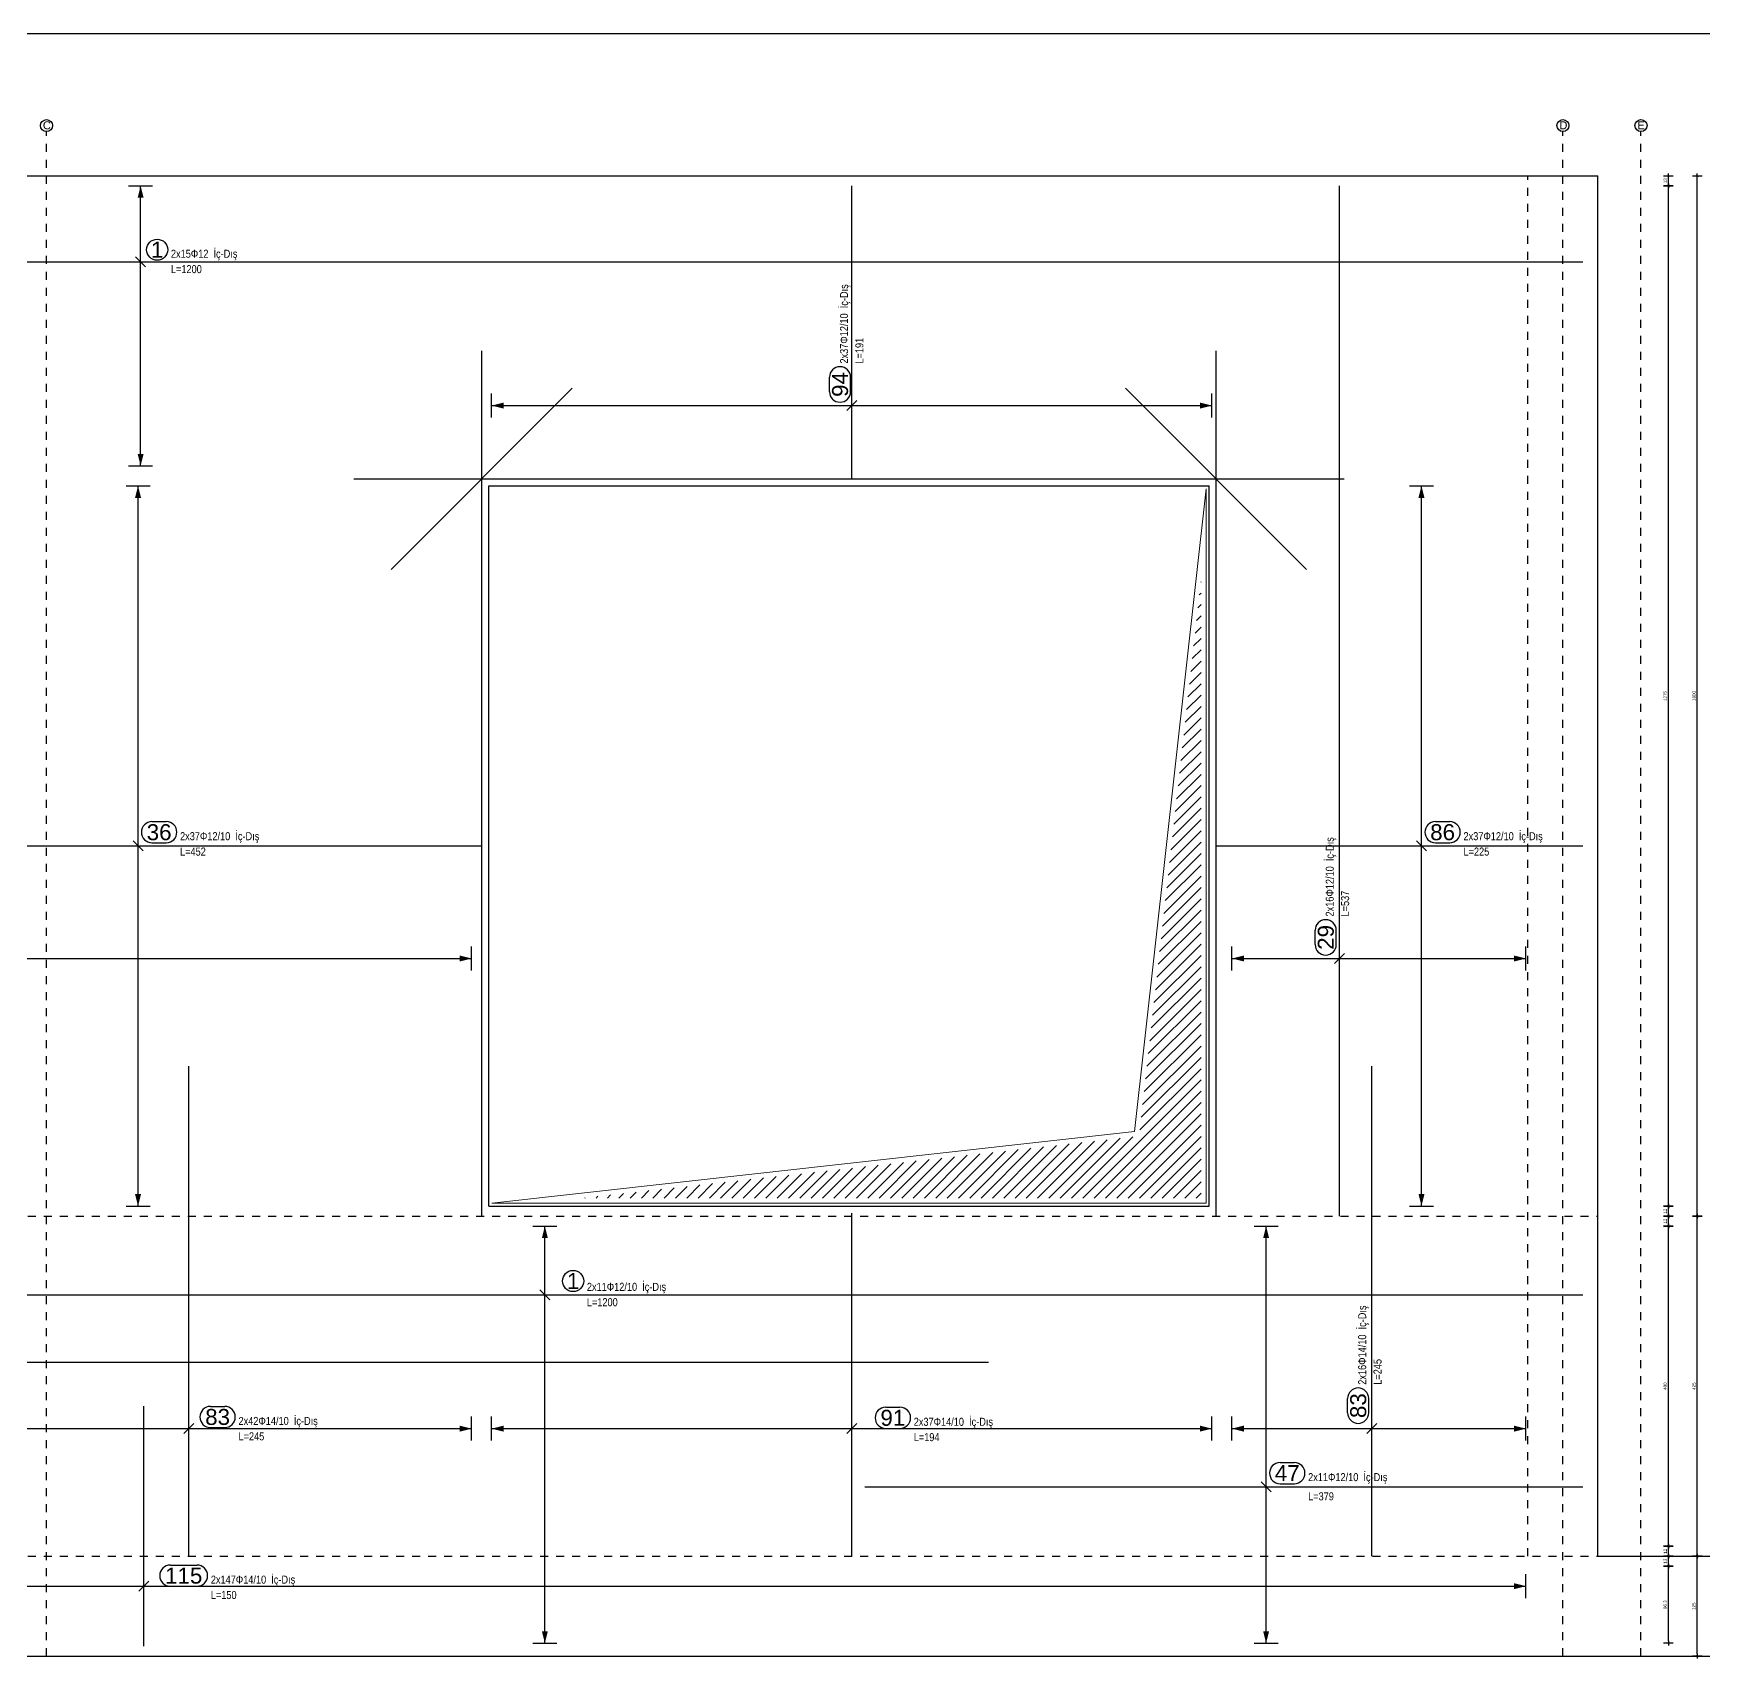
# Model space of a CAD drawing. Header units: metres. Extents: x 419734 to 420376, y 4564732 to 4565123.
# Drawn here: x 419845.76 to 419866.63, y 4564885.7 to 4564906.01 of the extents above; entities that cross this region are included whole.
import ezdxf

# ---------------------------------------------------------------- set-up
doc = ezdxf.new("R2010")
doc.units = ezdxf.units.M
doc.linetypes.add('NASCOSTA', pattern=[0.375, 0.25, -0.125])
doc.linetypes.add('TRATTO-PUNTO', pattern=[1, 0.5, -0.25, 0, -0.25])
doc.layers.get('Defpoints').update_dxf_attribs({"color": 5})
for name, color, linetype in [('07-SIMBOLI', 1, 'Continuous'), ('Standart', 7, 'Continuous'), ('SW_ASSI', 7, 'TRATTO-PUNTO'), ('SW_DIM', 33, 'Continuous'), ('SW_SEZIONI-ARMATURA', 3, 'Continuous'), ('SW_SEZIONI_CARPENTERIA', 4, 'Continuous'), ('SW_TRATT', 7, 'NASCOSTA'), ('SW_TXT_TESTI', 1, 'Continuous')]:
    doc.layers.add(name, color=color, linetype=linetype)
doc.styles.add('arial_1_18', font='arial.ttf', dxfattribs={"height": 0.2})
doc.styles.add('SWS', font='ARIALN.TTF')
doc.dimstyles.new('DIM-SW-20_cm', dxfattribs={"dimtxt": 0.04, "dimasz": 0.03, "dimexe": 0.125, "dimexo": 0.125, "dimgap": 0.02, "dimtad": 1, "dimdec": 0, "dimlfac": 100, "dimzin": 1, "dimdsep": 46, "dimtxsty": 'SWS', "dimblk1": 'D', "dimblk2": 'D', "dimsah": 1, "dimcen": 0.003, "dimdle": 0.0625, "dimse1": 1, "dimse2": 1, "dimclrd": 256, "dimclre": 256, "dimclrt": 256, "dimazin": 0, "dimtfac": 0.75, "dimtdec": 0, "dimtmove": 1, "dimatfit": 3, "dimldrblk": 'D', "dimfxl": 0.125, "dimtvp": 1.5, "dimtolj": 1, "dimtzin": 0, "dimarcsym": 0})

# ---------------------------------------------------------------- blocks, each defined once
blk = doc.blocks.new('D')
for p, q in [((-1, 0), (1, 0)), ((0, 2), (0, -2))]:
    blk.add_line(p, q)
at = {"const_width": 0.141}
blk.add_lwpolyline([(0.48, 0.48), (-0.48, -0.48)], dxfattribs=at)
blk = doc.blocks.new('*D1389')
at = {"layer": 'Defpoints', "color": 0, "ltscale": 0.5, "transparency": 16777216}
for p in [(419866.059, 4564886.859), (419866.189, 4564886.859), (419866.059, 4564885.897)]:
    blk.add_point(p, dxfattribs=at)
at = {"layer": 'SW_DIM', "lineweight": -2, "ltscale": 0.5, "transparency": 16777216}
blk.add_line((419866.189, 4564885.927), (419866.189, 4564886.829), dxfattribs=at)
at = {"layer": 'SW_DIM', "lineweight": -2, "ltscale": 0.5, "transparency": 16777216, "xscale": 0.03, "yscale": 0.03, "zscale": 0.03}
for p, rotation in [((419866.189, 4564886.859), 90), ((419866.189, 4564885.897), 270)]:
    blk.add_blockref('D', p, dxfattribs=dict(at, rotation=rotation))
at = {"layer": 'SW_DIM', "ltscale": 0.5, "transparency": 16777216, "insert": (419866.148, 4564886.378), "char_height": 0.04, "attachment_point": 5, "rotation": 90, "style": 'SWS'}
blk.add_mtext('\\A1;96.3', dxfattribs=at)
blk = doc.blocks.new('*D1390')
at = {"layer": 'Defpoints', "color": 0, "ltscale": 0.5, "transparency": 16777216}
for p in [(419866.059, 4564886.984), (419866.189, 4564886.984), (419866.059, 4564886.859)]:
    blk.add_point(p, dxfattribs=at)
at = {"layer": 'SW_DIM', "lineweight": -2, "ltscale": 0.5, "transparency": 16777216}
blk.add_line((419866.189, 4564886.889), (419866.189, 4564886.954), dxfattribs=at)
at = {"layer": 'SW_DIM', "lineweight": -2, "ltscale": 0.5, "transparency": 16777216, "xscale": 0.03, "yscale": 0.03, "zscale": 0.03}
for p, rotation in [((419866.189, 4564886.984), 90), ((419866.189, 4564886.859), 270)]:
    blk.add_blockref('D', p, dxfattribs=dict(at, rotation=rotation))
at = {"layer": 'SW_DIM', "ltscale": 0.5, "transparency": 16777216, "insert": (419866.148, 4564886.922), "char_height": 0.04, "attachment_point": 5, "rotation": 90, "style": 'SWS'}
blk.add_mtext('\\A1;13', dxfattribs=at)
blk = doc.blocks.new('*D1391')
at = {"layer": 'Defpoints', "color": 0, "ltscale": 0.5, "transparency": 16777216}
for p in [(419866.059, 4564887.109), (419866.189, 4564887.109), (419866.059, 4564886.984)]:
    blk.add_point(p, dxfattribs=at)
at = {"layer": 'SW_DIM', "lineweight": -2, "ltscale": 0.5, "transparency": 16777216}
blk.add_line((419866.189, 4564887.014), (419866.189, 4564887.079), dxfattribs=at)
at = {"layer": 'SW_DIM', "lineweight": -2, "ltscale": 0.5, "transparency": 16777216, "xscale": 0.03, "yscale": 0.03, "zscale": 0.03}
for p, rotation in [((419866.189, 4564887.109), 90), ((419866.189, 4564886.984), 270)]:
    blk.add_blockref('D', p, dxfattribs=dict(at, rotation=rotation))
at = {"layer": 'SW_DIM', "ltscale": 0.5, "transparency": 16777216, "insert": (419866.149, 4564887.047), "char_height": 0.04, "attachment_point": 5, "rotation": 90, "style": 'SWS'}
blk.add_mtext('\\A1;12', dxfattribs=at)
blk = doc.blocks.new('*D1392')
at = {"layer": 'Defpoints', "color": 0, "transparency": 16777216}
for p in [(419866.059, 4564891.109), (419866.189, 4564891.109), (419866.059, 4564887.109)]:
    blk.add_point(p, dxfattribs=at)
at = {"layer": 'SW_DIM', "lineweight": -2, "transparency": 16777216}
blk.add_line((419866.189, 4564887.139), (419866.189, 4564891.079), dxfattribs=at)
at = {"layer": 'SW_DIM', "lineweight": -2, "transparency": 16777216, "xscale": 0.03, "yscale": 0.03, "zscale": 0.03}
for p, rotation in [((419866.189, 4564891.109), 90), ((419866.189, 4564887.109), 270)]:
    blk.add_blockref('D', p, dxfattribs=dict(at, rotation=rotation))
at = {"layer": 'SW_DIM', "transparency": 16777216, "insert": (419866.148, 4564889.109), "char_height": 0.04, "attachment_point": 5, "rotation": 90, "style": 'SWS'}
blk.add_mtext('\\A1;400', dxfattribs=at)
blk = doc.blocks.new('*D1393')
at = {"layer": 'Defpoints', "color": 0, "transparency": 16777216}
for p in [(419866.059, 4564891.234), (419866.059, 4564891.109), (419866.189, 4564891.234)]:
    blk.add_point(p, dxfattribs=at)
at = {"layer": 'SW_DIM', "lineweight": -2, "transparency": 16777216}
blk.add_line((419866.189, 4564891.139), (419866.189, 4564891.204), dxfattribs=at)
at = {"layer": 'SW_DIM', "lineweight": -2, "transparency": 16777216, "xscale": 0.03, "yscale": 0.03, "zscale": 0.03}
for p, rotation in [((419866.189, 4564891.234), 90), ((419866.189, 4564891.109), 270)]:
    blk.add_blockref('D', p, dxfattribs=dict(at, rotation=rotation))
at = {"layer": 'SW_DIM', "transparency": 16777216, "insert": (419866.149, 4564891.172), "char_height": 0.04, "attachment_point": 5, "rotation": 90, "style": 'SWS'}
blk.add_mtext('\\A1;12', dxfattribs=at)
blk = doc.blocks.new('*D1394')
at = {"layer": 'Defpoints', "color": 0, "transparency": 16777216}
for p in [(419866.059, 4564891.359), (419866.189, 4564891.359), (419866.059, 4564891.234)]:
    blk.add_point(p, dxfattribs=at)
at = {"layer": 'SW_DIM', "lineweight": -2, "transparency": 16777216}
blk.add_line((419866.189, 4564891.264), (419866.189, 4564891.329), dxfattribs=at)
at = {"layer": 'SW_DIM', "lineweight": -2, "transparency": 16777216, "xscale": 0.03, "yscale": 0.03, "zscale": 0.03}
for p, rotation in [((419866.189, 4564891.359), 90), ((419866.189, 4564891.234), 270)]:
    blk.add_blockref('D', p, dxfattribs=dict(at, rotation=rotation))
at = {"layer": 'SW_DIM', "transparency": 16777216, "insert": (419866.149, 4564891.297), "char_height": 0.04, "attachment_point": 5, "rotation": 90, "style": 'SWS'}
blk.add_mtext('\\A1;12', dxfattribs=at)
blk = doc.blocks.new('*D1395')
at = {"layer": 'Defpoints', "color": 0, "transparency": 16777216}
for p in [(419866.059, 4564904.109), (419866.189, 4564904.109), (419866.059, 4564891.359)]:
    blk.add_point(p, dxfattribs=at)
at = {"layer": 'SW_DIM', "lineweight": -2, "transparency": 16777216}
blk.add_line((419866.189, 4564891.389), (419866.189, 4564904.079), dxfattribs=at)
at = {"layer": 'SW_DIM', "lineweight": -2, "transparency": 16777216, "xscale": 0.03, "yscale": 0.03, "zscale": 0.03}
for p, rotation in [((419866.189, 4564904.109), 90), ((419866.189, 4564891.359), 270)]:
    blk.add_blockref('D', p, dxfattribs=dict(at, rotation=rotation))
at = {"layer": 'SW_DIM', "transparency": 16777216, "insert": (419866.148, 4564897.734), "char_height": 0.04, "attachment_point": 5, "rotation": 90, "style": 'SWS'}
blk.add_mtext('\\A1;1275', dxfattribs=at)
blk = doc.blocks.new('*D1396')
at = {"layer": 'Defpoints', "color": 0, "transparency": 16777216}
for p in [(419866.059, 4564904.234), (419866.189, 4564904.234), (419866.059, 4564904.109)]:
    blk.add_point(p, dxfattribs=at)
at = {"layer": 'SW_DIM', "lineweight": -2, "transparency": 16777216}
blk.add_line((419866.189, 4564904.139), (419866.189, 4564904.204), dxfattribs=at)
at = {"layer": 'SW_DIM', "lineweight": -2, "transparency": 16777216, "xscale": 0.03, "yscale": 0.03, "zscale": 0.03}
for p, rotation in [((419866.189, 4564904.234), 90), ((419866.189, 4564904.109), 270)]:
    blk.add_blockref('D', p, dxfattribs=dict(at, rotation=rotation))
at = {"layer": 'SW_DIM', "transparency": 16777216, "insert": (419866.148, 4564904.172), "char_height": 0.04, "attachment_point": 5, "rotation": 90, "style": 'SWS'}
blk.add_mtext('\\A1;13', dxfattribs=at)
blk = doc.blocks.new('*D1397')
at = {"layer": 'Defpoints', "color": 0, "ltscale": 0.5, "transparency": 16777216}
for p in [(419866.339, 4564886.984), (419866.55, 4564886.984), (419866.339, 4564885.734)]:
    blk.add_point(p, dxfattribs=at)
at = {"layer": 'SW_DIM', "lineweight": -2, "ltscale": 0.5, "transparency": 16777216}
blk.add_line((419866.55, 4564885.764), (419866.55, 4564886.954), dxfattribs=at)
at = {"layer": 'SW_DIM', "lineweight": -2, "ltscale": 0.5, "transparency": 16777216, "xscale": 0.03, "yscale": 0.03, "zscale": 0.03}
for p, rotation in [((419866.55, 4564886.984), 90), ((419866.55, 4564885.734), 270)]:
    blk.add_blockref('D', p, dxfattribs=dict(at, rotation=rotation))
at = {"layer": 'SW_DIM', "ltscale": 0.5, "transparency": 16777216, "insert": (419866.509, 4564886.359), "char_height": 0.04, "attachment_point": 5, "rotation": 90, "style": 'SWS'}
blk.add_mtext('\\A1;125', dxfattribs=at)
blk = doc.blocks.new('*D1398')
at = {"layer": 'Defpoints', "color": 0, "transparency": 16777216}
for p in [(419866.419, 4564891.234), (419866.55, 4564891.234), (419866.339, 4564886.984)]:
    blk.add_point(p, dxfattribs=at)
at = {"layer": 'SW_DIM', "lineweight": -2, "transparency": 16777216}
blk.add_line((419866.55, 4564887.014), (419866.55, 4564891.204), dxfattribs=at)
at = {"layer": 'SW_DIM', "lineweight": -2, "transparency": 16777216, "xscale": 0.03, "yscale": 0.03, "zscale": 0.03}
for p, rotation in [((419866.55, 4564891.234), 90), ((419866.55, 4564886.984), 270)]:
    blk.add_blockref('D', p, dxfattribs=dict(at, rotation=rotation))
at = {"layer": 'SW_DIM', "transparency": 16777216, "insert": (419866.509, 4564889.109), "char_height": 0.04, "attachment_point": 5, "rotation": 90, "style": 'SWS'}
blk.add_mtext('\\A1;425', dxfattribs=at)
blk = doc.blocks.new('*D1399')
at = {"layer": 'Defpoints', "color": 0, "transparency": 16777216}
for p in [(419866.339, 4564904.234), (419866.55, 4564904.234), (419866.419, 4564891.234)]:
    blk.add_point(p, dxfattribs=at)
at = {"layer": 'SW_DIM', "lineweight": -2, "transparency": 16777216}
blk.add_line((419866.55, 4564891.264), (419866.55, 4564904.204), dxfattribs=at)
at = {"layer": 'SW_DIM', "lineweight": -2, "transparency": 16777216, "xscale": 0.03, "yscale": 0.03, "zscale": 0.03}
for p, rotation in [((419866.55, 4564904.234), 90), ((419866.55, 4564891.234), 270)]:
    blk.add_blockref('D', p, dxfattribs=dict(at, rotation=rotation))
at = {"layer": 'SW_DIM', "transparency": 16777216, "insert": (419866.509, 4564897.734), "char_height": 0.04, "attachment_point": 5, "rotation": 90, "style": 'SWS'}
blk.add_mtext('\\A1;1300', dxfattribs=at)

msp = doc.modelspace()

# ---------------------------------------------------------------- hatches: boundary and pattern name
at = {"layer": 'SW_DIM', "linetype": 'Continuous', "lineweight": 5}
for points in [[(419847.13486, 4564903.95947), (419847.05986, 4564903.95947), (419847.09736, 4564904.10947)], [(419851.63354, 4564901.3251), (419851.48354, 4564901.3626), (419851.63354, 4564901.4001)], [(419860.48355, 4564901.3626), (419860.33355, 4564901.3251), (419860.33355, 4564901.4001)], [(419847.09736, 4564900.60947), (419847.05986, 4564900.75947), (419847.13486, 4564900.75947)], [(419847.10278, 4564900.20947), (419847.02778, 4564900.20947), (419847.06528, 4564900.35947)], [(419863.14069, 4564900.20947), (419863.06569, 4564900.20947), (419863.10319, 4564900.35947)], [(419851.23354, 4564894.45322), (419851.08354, 4564894.41572), (419851.08354, 4564894.49072)], [(419860.88355, 4564894.41572), (419860.73355, 4564894.45322), (419860.88355, 4564894.49072)], [(419864.40859, 4564894.45322), (419864.25859, 4564894.41572), (419864.25859, 4564894.49072)], [(419847.06528, 4564891.35947), (419847.02778, 4564891.50947), (419847.10278, 4564891.50947)], [(419863.10319, 4564891.35947), (419863.06569, 4564891.50947), (419863.14069, 4564891.50947)], [(419852.18638, 4564890.95947), (419852.11138, 4564890.95947), (419852.14888, 4564891.10947)], [(419861.19924, 4564890.95947), (419861.12424, 4564890.95947), (419861.16174, 4564891.10947)], [(419851.23406, 4564888.57822), (419851.08406, 4564888.54072), (419851.08406, 4564888.61572)], [(419851.63406, 4564888.54072), (419851.48406, 4564888.57822), (419851.63406, 4564888.61572)], [(419860.48407, 4564888.57822), (419860.33407, 4564888.54072), (419860.33407, 4564888.61572)], [(419860.88406, 4564888.54072), (419860.73406, 4564888.57822), (419860.88406, 4564888.61572)], [(419864.40885, 4564888.57822), (419864.25885, 4564888.54072), (419864.25885, 4564888.61572)], [(419864.40885, 4564886.60947), (419864.25885, 4564886.57197), (419864.25885, 4564886.64697)], [(419852.14888, 4564885.89697), (419852.11138, 4564886.04697), (419852.18638, 4564886.04697)], [(419861.16174, 4564885.89697), (419861.12424, 4564886.04697), (419861.19924, 4564886.04697)]]:
    msp.add_hatch(color=256, dxfattribs=at).paths.add_polyline_path(points)

# ---------------------------------------------------------------- linework, layer by layer
at = {"layer": '07-SIMBOLI', "color": 1}
for centre in [(419845.92105, 4564904.86159), (419864.87114, 4564904.86159), (419865.84614, 4564904.86159)]:
    msp.add_circle(centre, 0.075, dxfattribs=at)
at = {"layer": 'Standart', "color": 2}
msp.add_line((419806.01166, 4564906.01358), (419945.91166, 4564906.01358), dxfattribs=at)
at = {"layer": 'Standart', "color": 5, "linetype": 'Continuous', "lineweight": 5}
msp.add_lwpolyline([(419865.30865, 4564886.98447), (419865.30865, 4564904.23447)], dxfattribs=at)
at = {"layer": 'Standart', "color": 2, "linetype": 'Continuous', "lineweight": 5}
for points in [[(419847.15986, 4564903.09697), (419847.03486, 4564903.22197)], [(419855.92105, 4564901.3001), (419856.04605, 4564901.4251)], [(419859.51807, 4564892.28947), (419860.41057, 4564900.32197)], [(419860.41057, 4564891.39697), (419860.41057, 4564900.32197)], [(419860.32613, 4564898.99607), (419860.34807, 4564899.018)], [(419860.34381, 4564899.15522), (419860.34807, 4564899.15947)], [(419860.30845, 4564898.83692), (419860.34807, 4564898.87654)], [(419860.27308, 4564898.51862), (419860.34807, 4564898.59361)], [(419860.29076, 4564898.67777), (419860.34807, 4564898.73507)], [(419860.2554, 4564898.35947), (419860.34807, 4564898.45214)], [(419860.22003, 4564898.04117), (419860.34807, 4564898.16921)], [(419860.23771, 4564898.20032), (419860.34807, 4564898.31068)], [(419860.20235, 4564897.88202), (419860.34807, 4564898.02774)], [(419860.16698, 4564897.56373), (419860.34807, 4564897.74481)], [(419860.18466, 4564897.72287), (419860.34807, 4564897.88628)], [(419860.1493, 4564897.40458), (419860.34807, 4564897.60335)], [(419860.11393, 4564897.08628), (419860.34807, 4564897.32041)], [(419860.13161, 4564897.24543), (419860.34807, 4564897.46188)], [(419860.09625, 4564896.92713), (419860.34807, 4564897.17895)], [(419860.07856, 4564896.76798), (419860.34807, 4564897.03748)], [(419860.0432, 4564896.44968), (419860.34807, 4564896.75455)], [(419860.06088, 4564896.60883), (419860.34807, 4564896.89602)], [(419860.02551, 4564896.29053), (419860.34807, 4564896.61308)], [(419859.99015, 4564895.97223), (419860.34807, 4564896.33015)], [(419860.00783, 4564896.13138), (419860.34807, 4564896.47162)], [(419859.97246, 4564895.81308), (419860.34807, 4564896.18869)], [(419847.00278, 4564895.92197), (419847.12778, 4564895.79697)], [(419859.9371, 4564895.49479), (419860.34807, 4564895.90576)], [(419859.95478, 4564895.65394), (419860.34807, 4564896.04722)], [(419863.16569, 4564895.79697), (419863.04069, 4564895.92197)], [(419859.91941, 4564895.33564), (419860.34807, 4564895.76429)], [(419859.88405, 4564895.01734), (419860.34807, 4564895.48136)], [(419859.90173, 4564895.17649), (419860.34807, 4564895.62282)], [(419859.86637, 4564894.85819), (419860.34807, 4564895.33989)], [(419859.831, 4564894.53989), (419860.34807, 4564895.05696)], [(419859.84868, 4564894.69904), (419860.34807, 4564895.19843)], [(419859.81331, 4564894.38074), (419860.34807, 4564894.91549)], [(419859.77795, 4564894.06244), (419860.34807, 4564894.63256)], [(419859.79563, 4564894.22159), (419860.34807, 4564894.77403)], [(419859.76026, 4564893.90329), (419860.34807, 4564894.4911)], [(419862.01609, 4564894.39072), (419862.14109, 4564894.51572)], [(419859.7249, 4564893.585), (419860.34807, 4564894.20816)], [(419859.74258, 4564893.74415), (419860.34807, 4564894.34963)], [(419859.70722, 4564893.42585), (419860.34807, 4564894.0667)], [(419859.67185, 4564893.10755), (419860.34807, 4564893.78377)], [(419859.68953, 4564893.2667), (419860.34807, 4564893.92523)], [(419859.65417, 4564892.9484), (419860.34807, 4564893.6423)], [(419859.6188, 4564892.6301), (419860.34807, 4564893.35937)], [(419859.63648, 4564892.78925), (419860.34807, 4564893.50083)], [(419859.60112, 4564892.47095), (419860.34807, 4564893.2179)], [(419859.58343, 4564892.3118), (419860.34807, 4564893.07644)], [(419858.87257, 4564891.45947), (419860.34807, 4564892.93497)], [(419859.01403, 4564891.45947), (419860.34807, 4564892.79351)], [(419859.1555, 4564891.45947), (419860.34807, 4564892.65204)], [(419859.29696, 4564891.45947), (419860.34807, 4564892.51057)], [(419859.43843, 4564891.45947), (419860.34807, 4564892.36911)], [(419851.48557, 4564891.39697), (419859.51807, 4564892.28947)], [(419857.8823, 4564891.45947), (419858.54084, 4564892.11801)], [(419858.02377, 4564891.45947), (419858.69999, 4564892.13569)], [(419858.16524, 4564891.45947), (419858.85914, 4564892.15337)], [(419858.3067, 4564891.45947), (419859.01829, 4564892.17106)], [(419858.44817, 4564891.45947), (419859.17744, 4564892.18874)], [(419858.58963, 4564891.45947), (419859.33659, 4564892.20642)], [(419858.7311, 4564891.45947), (419859.49573, 4564892.22411)], [(419859.5799, 4564891.45947), (419860.34807, 4564892.22764)], [(419856.18472, 4564891.45947), (419856.63105, 4564891.90581)], [(419856.32618, 4564891.45947), (419856.7902, 4564891.92349)], [(419856.46765, 4564891.45947), (419856.94935, 4564891.94117)], [(419856.60911, 4564891.45947), (419857.1085, 4564891.95886)], [(419856.75058, 4564891.45947), (419857.26765, 4564891.97654)], [(419856.89205, 4564891.45947), (419857.4268, 4564891.99422)], [(419857.03351, 4564891.45947), (419857.58594, 4564892.01191)], [(419857.17498, 4564891.45947), (419857.74509, 4564892.02959)], [(419857.31644, 4564891.45947), (419857.90424, 4564892.04727)], [(419857.45791, 4564891.45947), (419858.06339, 4564892.06496)], [(419857.59937, 4564891.45947), (419858.22254, 4564892.08264)], [(419857.74084, 4564891.45947), (419858.38169, 4564892.10032)], [(419859.72136, 4564891.45947), (419860.34807, 4564892.08618)], [(419859.86283, 4564891.45947), (419860.34807, 4564891.94471)], [(419854.48712, 4564891.45947), (419854.72126, 4564891.69361)], [(419854.62859, 4564891.45947), (419854.88041, 4564891.71129)], [(419854.77005, 4564891.45947), (419855.03956, 4564891.72897)], [(419854.91152, 4564891.45947), (419855.19871, 4564891.74666)], [(419855.05299, 4564891.45947), (419855.35786, 4564891.76434)], [(419855.19445, 4564891.45947), (419855.51701, 4564891.78202)], [(419855.33592, 4564891.45947), (419855.67615, 4564891.79971)], [(419855.47738, 4564891.45947), (419855.8353, 4564891.81739)], [(419855.61885, 4564891.45947), (419855.99445, 4564891.83507)], [(419855.76032, 4564891.45947), (419856.1536, 4564891.85276)], [(419855.90178, 4564891.45947), (419856.31275, 4564891.87044)], [(419856.04325, 4564891.45947), (419856.4719, 4564891.88812)], [(419860.0043, 4564891.45947), (419860.34807, 4564891.80324)], [(419852.78953, 4564891.45947), (419852.81147, 4564891.48141)], [(419852.931, 4564891.45947), (419852.97062, 4564891.49909)], [(419853.07247, 4564891.45947), (419853.12977, 4564891.51678)], [(419853.21393, 4564891.45947), (419853.28892, 4564891.53446)], [(419853.3554, 4564891.45947), (419853.44807, 4564891.55214)], [(419853.49686, 4564891.45947), (419853.60722, 4564891.56983)], [(419853.63833, 4564891.45947), (419853.76636, 4564891.58751)], [(419853.77979, 4564891.45947), (419853.92551, 4564891.60519)], [(419853.92126, 4564891.45947), (419854.08466, 4564891.62287)], [(419854.06273, 4564891.45947), (419854.24381, 4564891.64056)], [(419854.20419, 4564891.45947), (419854.40296, 4564891.65824)], [(419854.34566, 4564891.45947), (419854.56211, 4564891.67592)], [(419860.14576, 4564891.45947), (419860.34807, 4564891.66178)], [(419860.28723, 4564891.45947), (419860.34807, 4564891.52031)], [(419851.48557, 4564891.39697), (419860.41057, 4564891.39697)], [(419852.64807, 4564891.45947), (419852.65232, 4564891.46373)], [(419852.21138, 4564890.1885), (419852.08638, 4564890.3135)], [(419847.63617, 4564888.51572), (419847.76117, 4564888.64072)], [(419855.92156, 4564888.51572), (419856.04656, 4564888.64072)], [(419862.42156, 4564888.51572), (419862.54656, 4564888.64072)], [(419861.22424, 4564887.78786), (419861.09924, 4564887.91286)], [(419847.07478, 4564886.54697), (419847.19978, 4564886.67197)]]:
    msp.add_lwpolyline(points, dxfattribs=at)
at = {"layer": 'SW_ASSI', "ltscale": 0.2}
for points in [[(419845.92105, 4564885.73447), (419845.92105, 4564904.78659)], [(419864.87114, 4564885.73447), (419864.87114, 4564904.78659)], [(419865.84614, 4564885.73447), (419865.84614, 4564904.78659)]]:
    msp.add_lwpolyline(points, dxfattribs=at)
at = {"layer": 'SW_DIM', "linetype": 'Continuous', "lineweight": -3}
for points in [[(419846.94736, 4564904.10947), (419847.24736, 4564904.10947)], [(419847.09736, 4564900.60947), (419847.09736, 4564904.10947)], [(419851.48354, 4564901.2126), (419851.48354, 4564901.5126)], [(419860.48355, 4564901.2126), (419860.48355, 4564901.5126)], [(419851.48354, 4564901.3626), (419860.48355, 4564901.3626)], [(419846.94736, 4564900.60947), (419847.24736, 4564900.60947)], [(419846.91528, 4564900.35947), (419847.21528, 4564900.35947)], [(419847.06528, 4564891.35947), (419847.06528, 4564900.35947)], [(419862.95319, 4564900.35947), (419863.25319, 4564900.35947)], [(419863.10319, 4564891.35947), (419863.10319, 4564900.35947)], [(419841.19051, 4564894.45322), (419851.23354, 4564894.45322)], [(419851.23354, 4564894.30322), (419851.23354, 4564894.60322)], [(419860.73355, 4564894.30322), (419860.73355, 4564894.60322)], [(419860.73355, 4564894.45322), (419864.40859, 4564894.45322)], [(419864.40859, 4564894.30322), (419864.40859, 4564894.60322)], [(419846.91528, 4564891.35947), (419847.21528, 4564891.35947)], [(419862.95319, 4564891.35947), (419863.25319, 4564891.35947)], [(419851.99888, 4564891.10947), (419852.29888, 4564891.10947)], [(419852.14888, 4564885.89697), (419852.14888, 4564891.10947)], [(419861.01174, 4564891.10947), (419861.31174, 4564891.10947)], [(419861.16174, 4564885.89697), (419861.16174, 4564891.10947)], [(419841.19051, 4564888.57822), (419851.23406, 4564888.57822)], [(419851.23406, 4564888.42822), (419851.23406, 4564888.72822)], [(419851.48406, 4564888.42822), (419851.48406, 4564888.72822)], [(419851.48406, 4564888.57822), (419860.48407, 4564888.57822)], [(419860.48407, 4564888.42822), (419860.48407, 4564888.72822)], [(419860.73406, 4564888.42822), (419860.73406, 4564888.72822)], [(419860.73406, 4564888.57822), (419864.40885, 4564888.57822)], [(419864.40885, 4564888.42822), (419864.40885, 4564888.72822)], [(419864.40885, 4564886.45947), (419864.40885, 4564886.75947)], [(419828.19051, 4564886.60947), (419864.40885, 4564886.60947)], [(419851.99888, 4564885.89697), (419852.29888, 4564885.89697)], [(419861.01174, 4564885.89697), (419861.31174, 4564885.89697)]]:
    msp.add_lwpolyline(points, dxfattribs=at)
at = {"layer": 'SW_SEZIONI-ARMATURA'}
for points in [[(419855.98355, 4564900.44697), (419855.98355, 4564904.10947)], [(419862.07859, 4564891.23447), (419862.07859, 4564904.10947)], [(419835.60868, 4564903.15947), (419865.12114, 4564903.15947)], [(419851.36057, 4564891.23447), (419851.36057, 4564902.04697)], [(419860.53557, 4564891.23447), (419860.53557, 4564902.04697)], [(419855.70518, 4564901.53694), (419855.70518, 4564901.7157)], [(419855.96918, 4564901.53694), (419855.96918, 4564901.7157)], [(419850.2292, 4564899.3156), (419852.49194, 4564901.57834)], [(419861.66694, 4564899.3156), (419859.4042, 4564901.57834)], [(419849.76056, 4564900.44697), (419862.13557, 4564900.44697)], [(419847.23962, 4564896.16347), (419847.41839, 4564896.16347)], [(419863.27753, 4564896.16347), (419863.4563, 4564896.16347)], [(419841.17, 4564895.85947), (419851.36057, 4564895.85947)], [(419847.23962, 4564895.89947), (419847.41839, 4564895.89947)], [(419860.53557, 4564895.85947), (419865.12114, 4564895.85947)], [(419863.27753, 4564895.89947), (419863.4563, 4564895.89947)], [(419861.77459, 4564894.62756), (419861.77459, 4564894.80633)], [(419862.03859, 4564894.62756), (419862.03859, 4564894.80633)], [(419847.69867, 4564886.98447), (419847.69867, 4564893.10947)], [(419862.48406, 4564886.98447), (419862.48406, 4564893.10947)], [(419855.98406, 4564886.98447), (419855.98406, 4564891.27197)], [(419835.62114, 4564890.251), (419865.12114, 4564890.251)], [(419828.19051, 4564889.40947), (419857.69051, 4564889.40947)], [(419847.13728, 4564885.85947), (419847.13728, 4564888.85947)], [(419847.97013, 4564888.8562), (419848.14889, 4564888.8562)], [(419856.40781, 4564888.84576), (419856.58658, 4564888.84576)], [(419862.18006, 4564888.77601), (419862.18006, 4564888.95477)], [(419862.44406, 4564888.77601), (419862.44406, 4564888.95477)], [(419847.97013, 4564888.5922), (419848.14889, 4564888.5922)], [(419856.40781, 4564888.58176), (419856.58658, 4564888.58176)], [(419861.33608, 4564888.15436), (419861.51484, 4564888.15436)], [(419856.14736, 4564887.85036), (419865.12114, 4564887.85036)], [(419861.33608, 4564887.89036), (419861.51484, 4564887.89036)], [(419847.4689, 4564886.87347), (419847.80304, 4564886.87347)], [(419847.4689, 4564886.60947), (419847.80304, 4564886.60947)]]:
    msp.add_lwpolyline(points, dxfattribs=at)
for centre in [(419847.30438, 4564903.3102), (419852.50188, 4564890.423)]:
    msp.add_circle(centre, 0.132, dxfattribs=at)
for centre, start, end in [((419855.83718, 4564901.7157), 0, 180), ((419855.83718, 4564901.53694), 180, 0), ((419847.23962, 4564896.03147), 90, 270), ((419847.41839, 4564896.03147), 270, 90), ((419863.27753, 4564896.03147), 90, 270), ((419863.4563, 4564896.03147), 270, 90), ((419861.90659, 4564894.80633), 0, 180), ((419861.90659, 4564894.62756), 180, 0), ((419862.31206, 4564888.95477), 0, 180), ((419847.97013, 4564888.7242), 90, 270), ((419848.14889, 4564888.7242), 270, 90), ((419856.40781, 4564888.71376), 90, 270), ((419856.58658, 4564888.71376), 270, 90), ((419862.31206, 4564888.77601), 180, 0), ((419861.33608, 4564888.02236), 90, 270), ((419861.51484, 4564888.02236), 270, 90), ((419847.4689, 4564886.74147), 90, 270), ((419847.80304, 4564886.74147), 270, 90)]:
    msp.add_arc(centre, 0.132, start, end, dxfattribs=at)
at = {"layer": 'SW_SEZIONI_CARPENTERIA'}
for points in [[(419807.48933, 4564904.23447), (419865.30865, 4564904.23447)], [(419865.30864, 4564886.98447), (419865.30864, 4564904.23447)], [(419851.44807, 4564900.35947), (419860.44807, 4564900.35947)], [(419851.44807, 4564891.35947), (419851.44807, 4564900.35947)], [(419860.44807, 4564891.35947), (419860.44807, 4564900.35947)], [(419851.44807, 4564891.35947), (419860.44807, 4564891.35947)], [(419865.30865, 4564886.98447), (419867.05865, 4564886.98447)], [(419806.36432, 4564885.73447), (419867.05865, 4564885.73447)]]:
    msp.add_lwpolyline(points, dxfattribs=at)
at = {"layer": 'SW_TRATT', "ltscale": 0.2}
for points in [[(419864.43364, 4564886.98447), (419864.43364, 4564904.23447)], [(419807.48933, 4564891.23447), (419865.30865, 4564891.23447)], [(419807.48933, 4564886.98447), (419865.30865, 4564886.98447)]]:
    msp.add_lwpolyline(points, dxfattribs=at)

# ---------------------------------------------------------------- texts
at = {"layer": 'Standart', "color": 3, "linetype": 'Continuous', "lineweight": 5, "style": 'arial_1_18'}
for s, p in [('1', (419847.22669, 4564903.2102)), ('36', (419847.17362, 4564895.93147)), ('86', (419863.21153, 4564895.93147)), ('1', (419852.42419, 4564890.323)), ('83', (419847.90413, 4564888.6242)), ('91', (419856.34181, 4564888.61376)), ('47', (419861.27008, 4564887.92236)), ('115', (419847.4029, 4564886.64147))]:
    msp.add_text(s, height=0.2, dxfattribs=at).set_placement(p)
for s, p in [('94', (419855.93718, 4564901.47094)), ('29', (419862.00659, 4564894.56156)), ('83', (419862.41206, 4564888.71001))]:
    msp.add_text(s, height=0.2, rotation=90, dxfattribs=at).set_placement(p)
at = {"layer": 'SW_TXT_TESTI', "linetype": 'Continuous', "lineweight": -3, "style": 'arial_1_18'}
for s, p in [('C', (419845.87552, 4564904.81484)), ('D', (419864.82562, 4564904.81484)), ('E', (419865.80062, 4564904.81484))]:
    msp.add_text(s, height=0.1, dxfattribs=at).set_placement(p)
at = {"layer": 'SW_TXT_TESTI', "style": 'SWS'}
for s, p in [('2x15Φ12  İç-Dış', (419847.47638, 4564903.2102)), ('L=1200', (419847.47638, 4564903.0182)), ('2x37Φ12/10  İç-Dış', (419847.59028, 4564895.93147)), ('2x37Φ12/10  İç-Dış', (419863.62819, 4564895.93147)), ('L=452', (419847.59028, 4564895.73947)), ('L=225', (419863.62819, 4564895.73947)), ('2x11Φ12/10  İç-Dış', (419852.67388, 4564890.3001)), ('L=1200', (419852.67388, 4564890.1081)), ('2x42Φ14/10  İç-Dış', (419848.32079, 4564888.6242)), ('2x37Φ14/10  İç-Dış', (419856.75847, 4564888.61376)), ('L=245', (419848.32079, 4564888.4322)), ('L=194', (419856.75847, 4564888.42176)), ('2x11Φ12/10  İç-Dış', (419861.68674, 4564887.92236)), ('L=379', (419861.68674, 4564887.68252)), ('2x147Φ14/10  İç-Dış', (419847.97494, 4564886.64147)), ('L=150', (419847.97494, 4564886.44947))]:
    msp.add_text(s, height=0.1, dxfattribs=at).set_placement(p)
for s, p in [('2x37Φ12/10  İç-Dış', (419855.93718, 4564901.8876)), ('L=191', (419856.12918, 4564901.8876)), ('2x16Φ12/10  İç-Dış', (419862.00659, 4564894.97822)), ('L=537', (419862.19859, 4564894.97822)), ('2x16Φ14/10  İç-Dış', (419862.41206, 4564889.12666)), ('L=245', (419862.60406, 4564889.12666))]:
    msp.add_text(s, height=0.1, rotation=90, dxfattribs=at).set_placement(p)

# ---------------------------------------------------------------- dimensions: what is measured, and where the dimension line sits
at = {"layer": 'SW_DIM', "color": 2}
for base, p1, p2, picture, middle in [((419866.188840891, 4564904.234473594), (419866.05864718, 4564904.10947359), (419866.05864718, 4564904.234473592), '*D1396', (419866.188840889, 4564904.17197359)), ((419866.188841, 4564891.359469), (419866.058647, 4564891.234472), (419866.058647, 4564891.359469), '*D1394', (419866.188841, 4564891.29697)), ((419866.188841, 4564891.234472), (419866.058647, 4564891.109474), (419866.058647, 4564891.234472), '*D1393', (419866.188841, 4564891.171973))]:
    dim = msp.add_linear_dim(base=base, p1=p1, p2=p2, angle=90, dimstyle='DIM-SW-20_cm', dxfattribs=at)
    dim.commit()
    dim.dimension.update_dxf_attribs({"geometry": picture, "text_midpoint": middle, "dimtype": 160})
for base, p1, p2, picture, middle in [((419866.54976, 4564904.23447), (419866.41865, 4564891.23447), (419866.33884, 4564904.23447), '*D1399', (419866.50934, 4564897.73447)), ((419866.18884, 4564904.10947), (419866.05865, 4564891.35947), (419866.05865, 4564904.10947), '*D1395', (419866.14842, 4564897.73447)), ((419866.18884, 4564891.10947), (419866.05865, 4564887.10947), (419866.05865, 4564891.10947), '*D1392', (419866.14842, 4564889.10947)), ((419866.54976, 4564891.23447), (419866.33884, 4564886.98447), (419866.41865, 4564891.23447), '*D1398', (419866.50934, 4564889.10947))]:
    dim = msp.add_linear_dim(base=base, p1=p1, p2=p2, angle=90, dimstyle='DIM-SW-20_cm', dxfattribs=at)
    dim.commit()
    dim.dimension.update_dxf_attribs({"geometry": picture, "text_midpoint": middle})
at = {"layer": 'SW_DIM', "ltscale": 0.5}
for base, p1, p2, picture, middle in [((419866.188841, 4564887.109469), (419866.058647, 4564886.984474), (419866.058647, 4564887.109469), '*D1391', (419866.188841, 4564887.046971)), ((419866.188841, 4564886.984474), (419866.058647, 4564886.859471), (419866.058647, 4564886.984474), '*D1390', (419866.188841, 4564886.921972))]:
    dim = msp.add_linear_dim(base=base, p1=p1, p2=p2, angle=90, dimstyle='DIM-SW-20_cm', dxfattribs=at)
    dim.commit()
    dim.dimension.update_dxf_attribs({"geometry": picture, "text_midpoint": middle, "dimtype": 160})
dim = msp.add_linear_dim(base=(419866.1888408909, 4564886.859471092), p1=(419866.0586471803, 4564885.8969710898), p2=(419866.0586471803, 4564886.8594710901), angle=90, dimstyle='DIM-SW-20_cm', override={"dimdec": 1}, dxfattribs=at)
dim.commit()
dim.dimension.update_dxf_attribs({"geometry": '*D1389', "text_midpoint": (419866.1484179726, 4564886.3782210909)})
dim = msp.add_linear_dim(base=(419866.54976, 4564886.98447), p1=(419866.33884, 4564885.73447), p2=(419866.33884, 4564886.98447), angle=90, dimstyle='DIM-SW-20_cm', dxfattribs=at)
dim.commit()
dim.dimension.update_dxf_attribs({"geometry": '*D1397', "text_midpoint": (419866.50934, 4564886.35947)})

doc.saveas('drawing.dxf')
